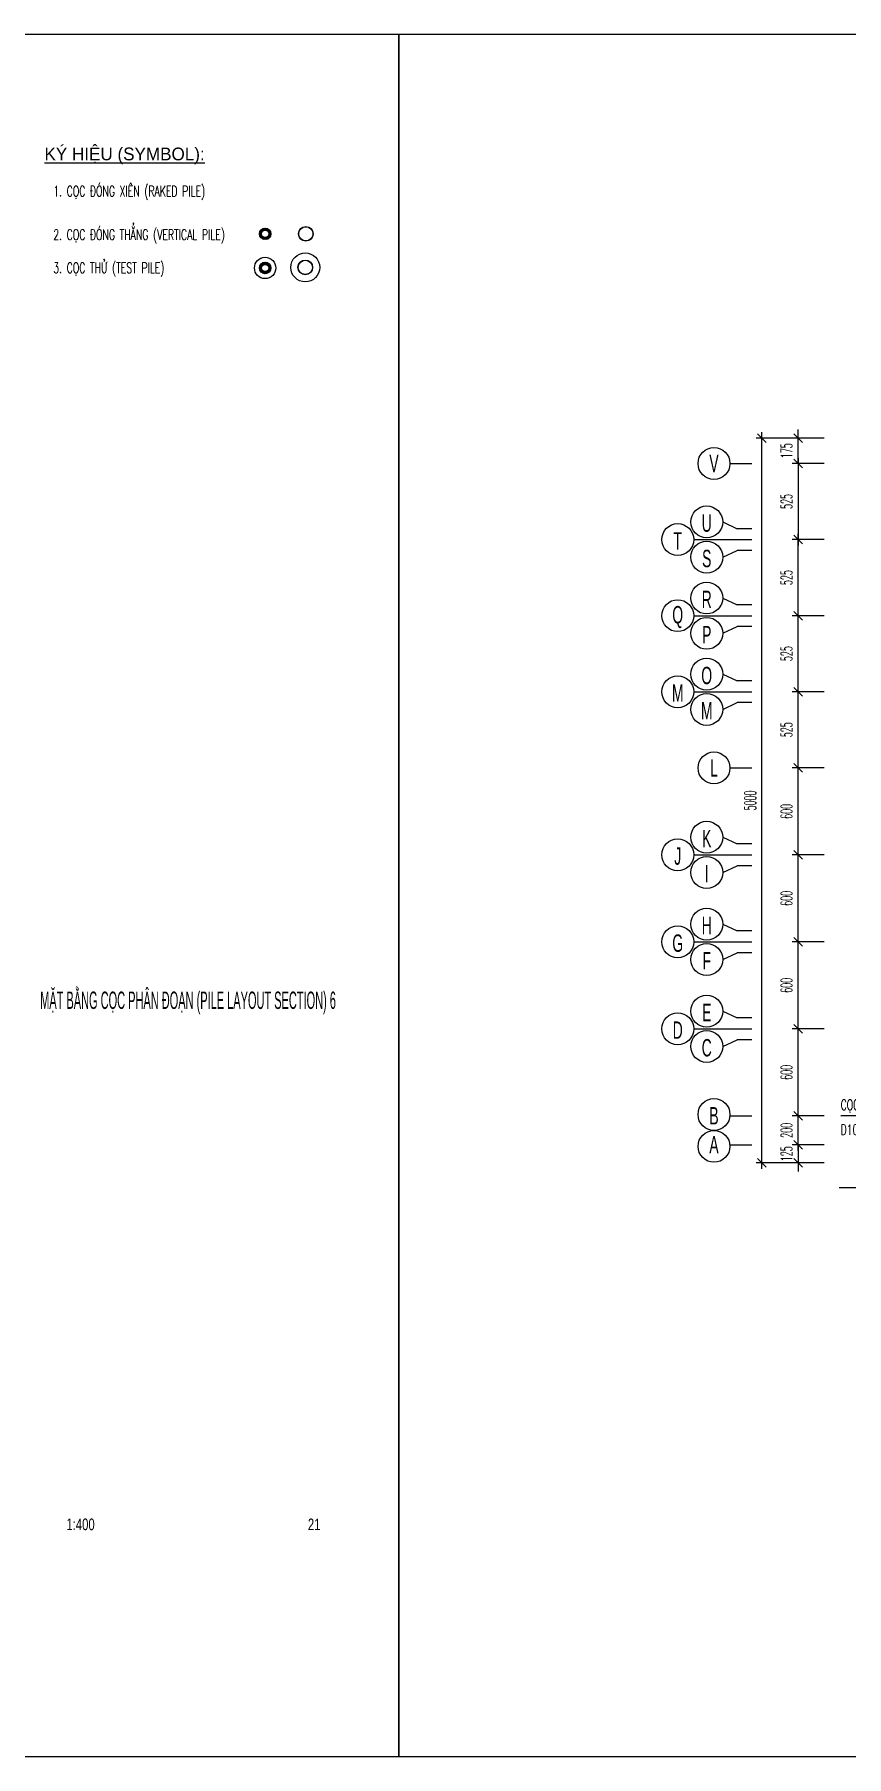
# Model space of a CAD drawing. Extents: x -687 to 941179, y -259 to 135874.
# Drawn here: x 871465 to 877066, y 108166 to 120046 of the extents above; entities that cross this region are included whole.
import ezdxf
from ezdxf.enums import TextEntityAlignment as Align

# ---------------------------------------------------------------- set-up
doc = ezdxf.new("R2010")
doc.units = 0
doc.header["$MEASUREMENT"] = 0
doc.header["$PDMODE"] = 3
doc.layers.get('0').update_dxf_attribs({"color": 6, "linetype": 'CONTINUOUS'})
doc.layers.get('DEFPOINTS').update_dxf_attribs({"linetype": 'CONTINUOUS'})
for name, color, linetype in [('Coc', 6, 'CONTINUOUS'), ('Hatch', 8, 'CONTINUOUS'), ('Kich thuoc', 2, 'CONTINUOUS'), ('Net vang', 2, 'CONTINUOUS'), ('STT', 4, 'CONTINUOUS'), ('Text', 4, 'CONTINUOUS')]:
    doc.layers.add(name, color=color, linetype=linetype)
doc.styles.add('CMB-2', font='Vhavanb.ttf', dxfattribs={"width": 1.5, "height": 2})
doc.styles.add('Kichthuoc', font='romans.shx', dxfattribs={"width": 0.5})
doc.styles.get("Standard").update_dxf_attribs({"font": 'vnsimpleh.shx', "width": 0.65})
doc.styles.add('Ten', font='Vharialn.ttf')
doc.styles.add('Tieude', font='Vhavan.ttf')
doc.dimstyles.new('Dim 400', dxfattribs={"dimscale": 400, "dimtxt": 0.2, "dimasz": 0.15, "dimexe": 0.1, "dimexo": 0.2, "dimgap": 0.1, "dimtad": 1, "dimdec": 0, "dimlfac": -1, "dimzin": 0, "dimdsep": 46, "dimtxsty": 'Kichthuoc', "dimblk": 'OBLIQUE', "dimcen": 0.1, "dimdle": 0.1, "dimclrd": 2, "dimclre": 2, "dimclrt": 4, "dimadec": 0, "dimazin": 0, "dimtfac": 1, "dimtdec": 0, "dimtix": 1, "dimtmove": 2, "dimatfit": 3, "dimfxl": 1, "dimtolj": 1, "dimtzin": 0, "dimarcsym": 0})
doc.dimstyles.new('Le 400', dxfattribs={"dimscale": 400, "dimtxt": 0.2, "dimasz": 0.15, "dimexe": 0.1, "dimexo": 0.2, "dimgap": 0.1, "dimtad": 1, "dimdec": 0, "dimzin": 0, "dimdsep": 46, "dimtxsty": 'Kichthuoc', "dimblk": 'ARCHTICK', "dimcen": 0, "dimdle": 0.1, "dimclrd": 4, "dimclre": 4, "dimclrt": 256, "dimadec": 0, "dimazin": 0, "dimtfac": 1, "dimtdec": 0, "dimtix": 1, "dimtmove": 2, "dimatfit": 3, "dimfxl": 1, "dimtolj": 1, "dimtzin": 0, "dimarcsym": 0})

# ---------------------------------------------------------------- blocks, each defined once
blk = doc.blocks.new('Coc ong D800')
at = {"layer": 'Hatch'}
h = blk.add_hatch(dxfattribs=at)
h.set_pattern_fill('ANSI31', color=256, scale=50, style=0)
h.set_pattern_definition([(45, (-821332.725, -122845.077), (-4.419417382, 4.419417382), [])])
h.paths.add_polyline_path([(-40, 0, 1), (40, 0, 1)])
h.paths.add_polyline_path([(25, 0, -1), (-25, 0, -1)], flags=16)
at = {"layer": 'Coc'}
blk.add_circle((0, 0), 40, dxfattribs=at)
at = {"layer": 'Net vang'}
blk.add_circle((0, 0), 25, dxfattribs=at)
blk = doc.blocks.new('_ArchTick')
at = {"color": 0, "linetype": 'ByBlock', "const_width": 0.15}
blk.add_lwpolyline([(-0.5, -0.5), (0.5, 0.5)], dxfattribs=at)
blk = doc.blocks.new('_Oblique')
at = {"color": 0, "linetype": 'ByBlock', "lineweight": -2}
blk.add_line((-0.5, -0.5), (0.5, 0.5), dxfattribs=at)
blk = doc.blocks.new('*D324')
at = {"layer": 'DEFPOINTS', "color": 0}
for p in [(876732, 112586), (876991, 112586), (876991, 112386)]:
    blk.add_point(p, dxfattribs=at)
at = {"layer": 'Kich thuoc', "color": 2, "lineweight": -2}
for p, q in [((876732, 112346), (876732, 112626)), ((876911, 112586), (876692, 112586)), ((876911, 112386), (876692, 112386))]:
    blk.add_line(p, q, dxfattribs=at)
at = {"layer": 'Kich thuoc', "color": 2, "lineweight": -2, "xscale": 60, "yscale": 60, "zscale": 60}
for p, rotation in [((876732, 112586), 90), ((876732, 112386), 270)]:
    blk.add_blockref('_Oblique', p, dxfattribs=dict(at, rotation=rotation))
at = {"layer": 'Kich thuoc', "color": 4, "insert": (876652, 112486), "char_height": 80, "attachment_point": 5, "rotation": 90, "style": 'Kichthuoc'}
blk.add_mtext('\\A1;200', dxfattribs=at)
blk = doc.blocks.new('*D325')
at = {"layer": 'DEFPOINTS', "color": 0}
for p in [(876732, 113186), (876991, 113186), (876991, 112586)]:
    blk.add_point(p, dxfattribs=at)
at = {"layer": 'Kich thuoc', "color": 2, "lineweight": -2}
for p, q in [((876732, 112546), (876732, 113226)), ((876911, 113186), (876692, 113186)), ((876911, 112586), (876692, 112586))]:
    blk.add_line(p, q, dxfattribs=at)
at = {"layer": 'Kich thuoc', "color": 2, "lineweight": -2, "xscale": 60, "yscale": 60, "zscale": 60}
for p, rotation in [((876732, 113186), 90), ((876732, 112586), 270)]:
    blk.add_blockref('_Oblique', p, dxfattribs=dict(at, rotation=rotation))
at = {"layer": 'Kich thuoc', "color": 4, "insert": (876652, 112886), "char_height": 80, "attachment_point": 5, "rotation": 90, "style": 'Kichthuoc'}
blk.add_mtext('\\A1;600', dxfattribs=at)
blk = doc.blocks.new('*D326')
at = {"layer": 'DEFPOINTS', "color": 0}
for p in [(876732, 113786), (876991, 113786), (876991, 113186)]:
    blk.add_point(p, dxfattribs=at)
at = {"layer": 'Kich thuoc', "color": 2, "lineweight": -2}
for p, q in [((876732, 113146), (876732, 113826)), ((876911, 113786), (876692, 113786)), ((876911, 113186), (876692, 113186))]:
    blk.add_line(p, q, dxfattribs=at)
at = {"layer": 'Kich thuoc', "color": 2, "lineweight": -2, "xscale": 60, "yscale": 60, "zscale": 60}
for p, rotation in [((876732, 113786), 90), ((876732, 113186), 270)]:
    blk.add_blockref('_Oblique', p, dxfattribs=dict(at, rotation=rotation))
at = {"layer": 'Kich thuoc', "color": 4, "insert": (876652, 113486), "char_height": 80, "attachment_point": 5, "rotation": 90, "style": 'Kichthuoc'}
blk.add_mtext('\\A1;600', dxfattribs=at)
blk = doc.blocks.new('*D327')
at = {"layer": 'DEFPOINTS', "color": 0}
for p in [(876732, 114386), (876991, 114386), (876991, 113786)]:
    blk.add_point(p, dxfattribs=at)
at = {"layer": 'Kich thuoc', "color": 2, "lineweight": -2}
for p, q in [((876732, 113746), (876732, 114426)), ((876911, 114386), (876692, 114386)), ((876911, 113786), (876692, 113786))]:
    blk.add_line(p, q, dxfattribs=at)
at = {"layer": 'Kich thuoc', "color": 2, "lineweight": -2, "xscale": 60, "yscale": 60, "zscale": 60}
for p, rotation in [((876732, 114386), 90), ((876732, 113786), 270)]:
    blk.add_blockref('_Oblique', p, dxfattribs=dict(at, rotation=rotation))
at = {"layer": 'Kich thuoc', "color": 4, "insert": (876652, 114086), "char_height": 80, "attachment_point": 5, "rotation": 90, "style": 'Kichthuoc'}
blk.add_mtext('\\A1;600', dxfattribs=at)
blk = doc.blocks.new('*D328')
at = {"layer": 'DEFPOINTS', "color": 0}
for p in [(876732, 114986), (876991, 114986), (876991, 114386)]:
    blk.add_point(p, dxfattribs=at)
at = {"layer": 'Kich thuoc', "color": 2, "lineweight": -2}
for p, q in [((876732, 114346), (876732, 115026)), ((876911, 114986), (876692, 114986)), ((876911, 114386), (876692, 114386))]:
    blk.add_line(p, q, dxfattribs=at)
at = {"layer": 'Kich thuoc', "color": 2, "lineweight": -2, "xscale": 60, "yscale": 60, "zscale": 60}
for p, rotation in [((876732, 114986), 90), ((876732, 114386), 270)]:
    blk.add_blockref('_Oblique', p, dxfattribs=dict(at, rotation=rotation))
at = {"layer": 'Kich thuoc', "color": 4, "insert": (876652, 114686), "char_height": 80, "attachment_point": 5, "rotation": 90, "style": 'Kichthuoc'}
blk.add_mtext('\\A1;600', dxfattribs=at)
blk = doc.blocks.new('*D329')
at = {"layer": 'DEFPOINTS', "color": 0}
for p in [(876732, 115511), (876991, 115511), (876991, 114986)]:
    blk.add_point(p, dxfattribs=at)
at = {"layer": 'Kich thuoc', "color": 2, "lineweight": -2}
for p, q in [((876911, 115511), (876692, 115511)), ((876732, 114946), (876732, 115551)), ((876911, 114986), (876692, 114986))]:
    blk.add_line(p, q, dxfattribs=at)
at = {"layer": 'Kich thuoc', "color": 2, "lineweight": -2, "xscale": 60, "yscale": 60, "zscale": 60}
for p, rotation in [((876732, 115511), 90), ((876732, 114986), 270)]:
    blk.add_blockref('_Oblique', p, dxfattribs=dict(at, rotation=rotation))
at = {"layer": 'Kich thuoc', "color": 4, "insert": (876652, 115249), "char_height": 80, "attachment_point": 5, "rotation": 90, "style": 'Kichthuoc'}
blk.add_mtext('\\A1;525', dxfattribs=at)
blk = doc.blocks.new('*D330')
at = {"layer": 'DEFPOINTS', "color": 0}
for p in [(876732, 116036), (876991, 116036), (876991, 115511)]:
    blk.add_point(p, dxfattribs=at)
at = {"layer": 'Kich thuoc', "color": 2, "lineweight": -2}
for p, q in [((876732, 115471), (876732, 116076)), ((876911, 116036), (876692, 116036)), ((876911, 115511), (876692, 115511))]:
    blk.add_line(p, q, dxfattribs=at)
at = {"layer": 'Kich thuoc', "color": 2, "lineweight": -2, "xscale": 60, "yscale": 60, "zscale": 60}
for p, rotation in [((876732, 116036), 90), ((876732, 115511), 270)]:
    blk.add_blockref('_Oblique', p, dxfattribs=dict(at, rotation=rotation))
at = {"layer": 'Kich thuoc', "color": 4, "insert": (876652, 115774), "char_height": 80, "attachment_point": 5, "rotation": 90, "style": 'Kichthuoc'}
blk.add_mtext('\\A1;525', dxfattribs=at)
blk = doc.blocks.new('*D331')
at = {"layer": 'DEFPOINTS', "color": 0}
for p in [(876732, 116561), (876991, 116561), (876991, 116036)]:
    blk.add_point(p, dxfattribs=at)
at = {"layer": 'Kich thuoc', "color": 2, "lineweight": -2}
for p, q in [((876911, 116561), (876692, 116561)), ((876732, 115996), (876732, 116601)), ((876911, 116036), (876692, 116036))]:
    blk.add_line(p, q, dxfattribs=at)
at = {"layer": 'Kich thuoc', "color": 2, "lineweight": -2, "xscale": 60, "yscale": 60, "zscale": 60}
for p, rotation in [((876732, 116561), 90), ((876732, 116036), 270)]:
    blk.add_blockref('_Oblique', p, dxfattribs=dict(at, rotation=rotation))
at = {"layer": 'Kich thuoc', "color": 4, "insert": (876652, 116299), "char_height": 80, "attachment_point": 5, "rotation": 90, "style": 'Kichthuoc'}
blk.add_mtext('\\A1;525', dxfattribs=at)
blk = doc.blocks.new('*D332')
at = {"layer": 'DEFPOINTS', "color": 0}
for p in [(876732, 117261), (876991, 117261), (876991, 117086)]:
    blk.add_point(p, dxfattribs=at)
at = {"layer": 'Kich thuoc', "color": 2, "lineweight": -2}
for p, q in [((876911, 117261), (876692, 117261)), ((876732, 117261), (876732, 117321)), ((876732, 117086), (876732, 117261)), ((876911, 117086), (876692, 117086)), ((876732, 117086), (876732, 117026))]:
    blk.add_line(p, q, dxfattribs=at)
at = {"layer": 'Kich thuoc', "color": 2, "lineweight": -2, "xscale": 60, "yscale": 60, "zscale": 60}
for p, rotation in [((876732, 117261), 270), ((876732, 117086), 90)]:
    blk.add_blockref('_Oblique', p, dxfattribs=dict(at, rotation=rotation))
at = {"layer": 'Kich thuoc', "color": 4, "insert": (876652, 117174), "char_height": 80, "attachment_point": 5, "rotation": 90, "style": 'Kichthuoc'}
blk.add_mtext('\\A1;175', dxfattribs=at)
blk = doc.blocks.new('*D333')
at = {"layer": 'DEFPOINTS', "color": 0}
for p in [(876482, 117261), (876991, 117261), (876991, 112261)]:
    blk.add_point(p, dxfattribs=at)
at = {"layer": 'Kich thuoc', "color": 2, "lineweight": -2}
for p, q in [((876911, 117261), (876442, 117261)), ((876482, 112221), (876482, 117301)), ((876911, 112261), (876442, 112261))]:
    blk.add_line(p, q, dxfattribs=at)
at = {"layer": 'Kich thuoc', "color": 2, "lineweight": -2, "xscale": 60, "yscale": 60, "zscale": 60}
for p, rotation in [((876482, 117261), 90), ((876482, 112261), 270)]:
    blk.add_blockref('_Oblique', p, dxfattribs=dict(at, rotation=rotation))
at = {"layer": 'Kich thuoc', "color": 4, "insert": (876402, 114761), "char_height": 80, "attachment_point": 5, "rotation": 90, "style": 'Kichthuoc'}
blk.add_mtext('\\A1;5000', dxfattribs=at)
blk = doc.blocks.new('*D334')
at = {"layer": 'DEFPOINTS', "color": 0}
for p in [(876991, 117086), (876732, 116561), (876991, 116561)]:
    blk.add_point(p, dxfattribs=at)
at = {"layer": 'Kich thuoc', "color": 2, "lineweight": -2}
for p, q in [((876911, 117086), (876692, 117086)), ((876732, 117126), (876732, 116521)), ((876911, 116561), (876692, 116561))]:
    blk.add_line(p, q, dxfattribs=at)
at = {"layer": 'Kich thuoc', "color": 2, "lineweight": -2, "xscale": 60, "yscale": 60, "zscale": 60}
for p, rotation in [((876732, 117086), 90), ((876732, 116561), 270)]:
    blk.add_blockref('_Oblique', p, dxfattribs=dict(at, rotation=rotation))
at = {"layer": 'Kich thuoc', "color": 4, "insert": (876652, 116824), "char_height": 80, "attachment_point": 5, "rotation": 90, "style": 'Kichthuoc'}
blk.add_mtext('\\A1;525', dxfattribs=at)
blk = doc.blocks.new('*D335')
at = {"layer": 'DEFPOINTS', "color": 0}
for p in [(876991, 112386), (876732, 112261), (876991, 112261)]:
    blk.add_point(p, dxfattribs=at)
at = {"layer": 'Kich thuoc', "color": 2, "lineweight": -2}
for p, q in [((876911, 112386), (876692, 112386)), ((876732, 112386), (876732, 112446)), ((876732, 112386), (876732, 112261)), ((876911, 112261), (876692, 112261)), ((876732, 112261), (876732, 112201))]:
    blk.add_line(p, q, dxfattribs=at)
at = {"layer": 'Kich thuoc', "color": 2, "lineweight": -2, "xscale": 60, "yscale": 60, "zscale": 60}
for p, rotation in [((876732, 112386), 270), ((876732, 112261), 90)]:
    blk.add_blockref('_Oblique', p, dxfattribs=dict(at, rotation=rotation))
at = {"layer": 'Kich thuoc', "color": 4, "insert": (876652, 112324), "char_height": 80, "attachment_point": 5, "rotation": 90, "style": 'Kichthuoc'}
blk.add_mtext('\\A1;125', dxfattribs=at)
blk = doc.blocks.new('*D714')
at = {"layer": 'DEFPOINTS', "color": 0}
for p in [(873549, 116036), (879497, 115991), (879847, 115961), (881047, 116036), (879699, 115935)]:
    blk.add_point(p, dxfattribs=at)
at = {"layer": 'Kich thuoc', "color": 2, "lineweight": -2}
blk.add_line((879620, 115921), (879468, 115894), dxfattribs=at)
blk.add_arc((880272, 116036), 776, 180, 190, dxfattribs=at)
at = {"layer": 'Kich thuoc', "color": 2, "lineweight": -2, "xscale": 60, "yscale": 60, "zscale": 60}
for p, rotation in [((879496, 116036), 89.99999999999999), ((879508, 115901), 279.9999999989621)]:
    blk.add_blockref('_Oblique', p, dxfattribs=dict(at, rotation=rotation))
at = {"layer": 'Kich thuoc', "color": 4, "insert": (879578, 115975), "char_height": 80, "attachment_point": 5, "rotation": 275, "style": 'Kichthuoc'}
blk.add_mtext('\\A1;10°', dxfattribs=at)
blk = doc.blocks.new('*D715')
at = {"layer": 'DEFPOINTS', "color": 0}
for p in [(879847, 116121), (879994, 116147), (880161, 116089), (873549, 116046), (881047, 116046)]:
    blk.add_point(p, dxfattribs=at)
at = {"layer": 'Kich thuoc', "color": 2, "lineweight": -2}
blk.add_line((880073, 116161), (880190, 116182), dxfattribs=at)
blk.add_arc((879421, 116046), 740, 360, 10, dxfattribs=at)
at = {"layer": 'Kich thuoc', "color": 2, "lineweight": -2, "xscale": 60, "yscale": 60, "zscale": 60}
for p, rotation in [((880151, 116175), 99.99999999895816), ((880162, 116046), 269.9999999999999)]:
    blk.add_blockref('_Oblique', p, dxfattribs=dict(at, rotation=rotation))
at = {"layer": 'Kich thuoc', "color": 4, "insert": (880239, 116118), "char_height": 80, "attachment_point": 5, "rotation": 275, "style": 'Kichthuoc'}
blk.add_mtext('\\A1;10°', dxfattribs=at)
blk = doc.blocks.new('*D726')
at = {"layer": 'DEFPOINTS', "color": 0}
for p in [(873549, 113786), (879497, 113741), (879847, 113711), (881047, 113786), (879699, 113685)]:
    blk.add_point(p, dxfattribs=at)
at = {"layer": 'Kich thuoc', "color": 2, "lineweight": -2}
blk.add_line((879620, 113671), (879468, 113644), dxfattribs=at)
blk.add_arc((880272, 113786), 776, 180, 190, dxfattribs=at)
at = {"layer": 'Kich thuoc', "color": 2, "lineweight": -2, "xscale": 60, "yscale": 60, "zscale": 60}
for p, rotation in [((879496, 113786), 89.99999999999991), ((879508, 113651), 279.9999999989587)]:
    blk.add_blockref('_Oblique', p, dxfattribs=dict(at, rotation=rotation))
at = {"layer": 'Kich thuoc', "color": 4, "insert": (879578, 113725), "char_height": 80, "attachment_point": 5, "rotation": 275, "style": 'Kichthuoc'}
blk.add_mtext('\\A1;10°', dxfattribs=at)
blk = doc.blocks.new('*D727')
at = {"layer": 'DEFPOINTS', "color": 0}
for p in [(879847, 113871), (879994, 113897), (880161, 113839), (873549, 113796), (881047, 113796)]:
    blk.add_point(p, dxfattribs=at)
at = {"layer": 'Kich thuoc', "color": 2, "lineweight": -2}
blk.add_line((880073, 113911), (880190, 113932), dxfattribs=at)
blk.add_arc((879421, 113796), 740, 0, 10, dxfattribs=at)
at = {"layer": 'Kich thuoc', "color": 2, "lineweight": -2, "xscale": 60, "yscale": 60, "zscale": 60}
for p, rotation in [((880151, 113925), 99.99999999896254), ((880162, 113796), 270.0000000000001)]:
    blk.add_blockref('_Oblique', p, dxfattribs=dict(at, rotation=rotation))
at = {"layer": 'Kich thuoc', "color": 4, "insert": (880239, 113868), "char_height": 80, "attachment_point": 5, "rotation": 275, "style": 'Kichthuoc'}
blk.add_mtext('\\A1;10°', dxfattribs=at)

msp = doc.modelspace()

# ---------------------------------------------------------------- linework, layer by layer
at = {"layer": 'Coc'}
for centre in [(873336.8, 118670.1), (873333.1, 118438.6)]:
    msp.add_circle(centre, 50.8, dxfattribs=at)
at = {"layer": 'Coc', "color": 7}
msp.add_circle((873333.1, 118438.6), 49.2, dxfattribs=at)
at = {"layer": 'DEFPOINTS'}
for points in [[(857179.2, 108165.8), (873979.2, 108165.8), (873979.2, 120045.8), (857179.2, 120045.8)], [(873979.2, 108165.8), (890779.2, 108165.8), (890779.2, 120045.8), (873979.2, 120045.8)]]:
    msp.add_lwpolyline(points, close=True, dxfattribs=at)
at = {"layer": 'Net vang'}
for p, q in [((876262, 117086.1), (876412, 117086.1)), ((876262, 116561.1), (876412, 116561.1)), ((876262, 116036.1), (876412, 116036.1)), ((876262, 115511.1), (876412, 115511.1)), ((876262, 114986.1), (876412, 114986.1)), ((876262, 114386.1), (876412, 114386.1)), ((876262, 113786.1), (876412, 113786.1)), ((876262, 113186.1), (876412, 113186.1)), ((876262, 112586.1), (876412, 112586.1)), ((876262, 112386.1), (876412, 112386.1))]:
    msp.add_line(p, q, dxfattribs=at)
for centre, radius in [((873336.8, 118670.1), 49.2), ((873056.2, 118434.7), 73.7), ((873333.1, 118438.6), 99.8), ((876152, 117086.1), 110), ((876102, 116682.8), 110), ((875902, 116561.1), 110), ((876102, 116439.5), 110), ((876102, 116157.8), 110), ((875902, 116036.1), 110), ((876102, 115914.5), 110), ((876102, 115632.8), 110), ((875902, 115511.1), 110), ((876102, 115389.5), 110), ((876152, 114986.1), 110), ((876102, 114507.8), 110), ((875902, 114386.1), 110), ((876102, 114264.5), 110), ((876102, 113907.8), 110), ((875902, 113786.1), 110), ((876102, 113664.5), 110), ((876102, 113307.8), 110), ((875902, 113186.1), 110), ((876102, 113064.5), 110), ((876152, 112595.2), 110), ((876152, 112375.2), 110)]:
    msp.add_circle(centre, radius, dxfattribs=at)
at = {"layer": 'STT'}
for p, q in [((876212, 116682.8), (876312, 116636.1)), ((876012, 116561.1), (876412, 116561.1)), ((876412, 116636.1), (876312, 116636.1)), ((876212, 116439.5), (876312, 116486.1)), ((876412, 116486.1), (876312, 116486.1)), ((876212, 116157.8), (876312, 116111.1)), ((876412, 116111.1), (876312, 116111.1)), ((876012, 116036.1), (876412, 116036.1)), ((876212, 115914.5), (876312, 115961.1)), ((876412, 115961.1), (876312, 115961.1)), ((876212, 115632.8), (876312, 115586.1)), ((876012, 115511.1), (876412, 115511.1)), ((876412, 115586.1), (876312, 115586.1)), ((876212, 115389.5), (876312, 115436.1)), ((876412, 115436.1), (876312, 115436.1)), ((876212, 114507.8), (876312, 114461.1)), ((876412, 114461.1), (876312, 114461.1)), ((876012, 114386.1), (876412, 114386.1)), ((876212, 114264.5), (876312, 114311.1)), ((876412, 114311.1), (876312, 114311.1)), ((876212, 113907.8), (876312, 113861.1)), ((876412, 113861.1), (876312, 113861.1)), ((876012, 113786.1), (876412, 113786.1)), ((876212, 113664.5), (876312, 113711.1)), ((876412, 113711.1), (876312, 113711.1)), ((876212, 113307.8), (876312, 113261.1)), ((876412, 113261.1), (876312, 113261.1)), ((876012, 113186.1), (876412, 113186.1)), ((876212, 113064.5), (876312, 113111.1)), ((876412, 113111.1), (876312, 113111.1))]:
    msp.add_line(p, q, dxfattribs=at)

# ---------------------------------------------------------------- block references
at = {"layer": 'Coc'}
for p in [(873056.2, 118670.1), (873056.2, 118434.7)]:
    msp.add_blockref('Coc ong D800', p, dxfattribs=at)

# ---------------------------------------------------------------- texts
at = {"layer": 'Text', "style": 'Tieude'}
msp.add_text('%%UKý hiÖu (symbol):', height=88, dxfattribs=at).set_placement((871534.2, 119177.3))
at = {"layer": 'Text', "width": 0.65}
for s, p in [('1. cäc ®ãng xiªn (raked pile)', (871595.3, 118928.7)), ('2. cäc ®ãng th¼ng (vertical pile)', (871595.3, 118628.7)), ('3. cäc thö (test pile)', (871595.3, 118399.4)), ('cäc èng thÐp (steel pile)', (877025.8, 112625.6)), ('d1016, t=16mm, l=32m', (877025.8, 112454.1))]:
    msp.add_text(s, height=72, dxfattribs=at).set_placement(p)
at = {"layer": 'Text', "style": 'Ten', "width": 0.7}
for s, p in [('v', (876152, 117086.1)), ('u', (876102, 116673.7)), ('t', (875902, 116552.1)), ('s', (876102, 116430.5)), ('r', (876102, 116148.7)), ('q', (875902, 116027.1)), ('p', (876102, 115905.5)), ('o', (876102, 115623.7)), ('m', (875902, 115502.1)), ('m', (876102, 115380.5)), ('l', (876152, 114986.1)), ('k', (876102, 114498.7)), ('j', (875902, 114377.1)), ('i', (876102, 114255.5)), ('h', (876102, 113898.7)), ('g', (875902, 113777.1)), ('f', (876102, 113655.5)), ('e', (876102, 113298.7)), ('d', (875902, 113177.1)), ('c', (876102, 113055.5)), ('B', (876152, 112586.1)), ('A', (876152, 112386.1))]:
    msp.add_text(s, height=120, dxfattribs=at).set_placement(p, align=Align.MIDDLE)
at = {"layer": 'Text', "style": 'CMB-2', "width": 0.477517}
msp.add_text('MÆt b»ng cäc ph©n ®o¹n (Pile layout section) 6', height=120, dxfattribs=at).set_placement((871504.4, 113323.2), (873544.4, 113323.2), align=Align.FIT)
at = {"layer": 'Text', "style": 'Ten', "width": 0.85}
for s, p in [('1:400', (871782.9, 109727.6)), ('21', (873394.5, 109727.6))]:
    msp.add_text(s, height=80, dxfattribs=at).set_placement(p, align=Align.CENTER)

# ---------------------------------------------------------------- dimensions: what is measured, and where the dimension line sits
at = {"layer": 'Kich thuoc'}
for base, p1, p2, angle, picture, middle in [((876482.5, 117261.1), (876990.9, 112261.1), (876990.9, 117261.1), 90, '*D333', (876402.5, 114761.1)), ((876732.5, 117261.1), (876990.9, 117086.1), (876990.9, 117261.1), 90, '*D332', (876652.5, 117173.6)), ((876732.5, 116561.1), (876990.9, 117086.1), (876990.9, 116561.1), 270, '*D334', (876652.5, 116823.6)), ((876732.5, 116561.1), (876990.9, 116036.1), (876990.9, 116561.1), 90, '*D331', (876652.5, 116298.6)), ((876732.5, 116036.1), (876990.9, 115511.1), (876990.9, 116036.1), 90, '*D330', (876652.5, 115773.6)), ((876732.5, 115511.1), (876990.9, 114986.1), (876990.9, 115511.1), 90, '*D329', (876652.5, 115248.6)), ((876732.5, 114986.1), (876990.9, 114386.1), (876990.9, 114986.1), 90, '*D328', (876652.5, 114686.1)), ((876732.5, 114386.1), (876990.9, 113786.1), (876990.9, 114386.1), 90, '*D327', (876652.5, 114086.1)), ((876732.5, 113786.1), (876990.9, 113186.1), (876990.9, 113786.1), 90, '*D326', (876652.5, 113486.1)), ((876732.5, 113186.1), (876990.9, 112586.1), (876990.9, 113186.1), 90, '*D325', (876652.5, 112886.1)), ((876732.5, 112586.1), (876990.9, 112386.1), (876990.9, 112586.1), 90, '*D324', (876652.5, 112486.1)), ((876732.5, 112261.1), (876990.9, 112386.1), (876990.9, 112261.1), 90, '*D335', (876652.5, 112323.6))]:
    dim = msp.add_linear_dim(base=base, p1=p1, p2=p2, angle=angle, dimstyle='Dim 400', dxfattribs=at)
    dim.commit()
    dim.dimension.update_dxf_attribs({"geometry": picture, "text_midpoint": middle})
for base, line1, line2, picture, middle in [((880160.5, 116089.2), ((881046.7, 116046.1), (873548.7, 116046.1)), ((879846.7, 116121.1), (879994.4, 116147.2)), '*D715', (880238.6, 116117.6)), ((879497, 115991), ((879846.7, 115961.1), (879699, 115935.1)), ((881046.7, 116036.1), (873548.7, 116036.1)), '*D714', (879578.4, 115975.4)), ((880160.5, 113839.2), ((881046.7, 113796.1), (873548.7, 113796.1)), ((879846.7, 113871.1), (879994.4, 113897.2)), '*D727', (880238.6, 113867.6)), ((879497, 113741), ((879846.7, 113711.1), (879699, 113685.1)), ((881046.7, 113786.1), (873548.7, 113786.1)), '*D726', (879578.4, 113725.4))]:
    dim = msp.add_angular_dim_2l(base=base, line1=line1, line2=line2, dimstyle='Dim 400', dxfattribs=at)
    dim.commit()
    dim.dimension.update_dxf_attribs({"geometry": picture, "text_midpoint": middle})

# ---------------------------------------------------------------- leaders
for points, dimstyle, override in [([(878648.7, 112586.1), (877026.8, 112586.1)], 'Le 400', {"dimtad": 0, "dimclrd": 256}), ([(878647.7, 112386.1), (878423.5, 112386.1), (878273.7, 112089.6), (877015.3, 112089.6)], 'Dim 400', {"dimgap": 0.1, "dimtad": 0})]:
    msp.add_leader(points, dimstyle=dimstyle, override=override, dxfattribs=at)

doc.saveas('drawing.dxf')
